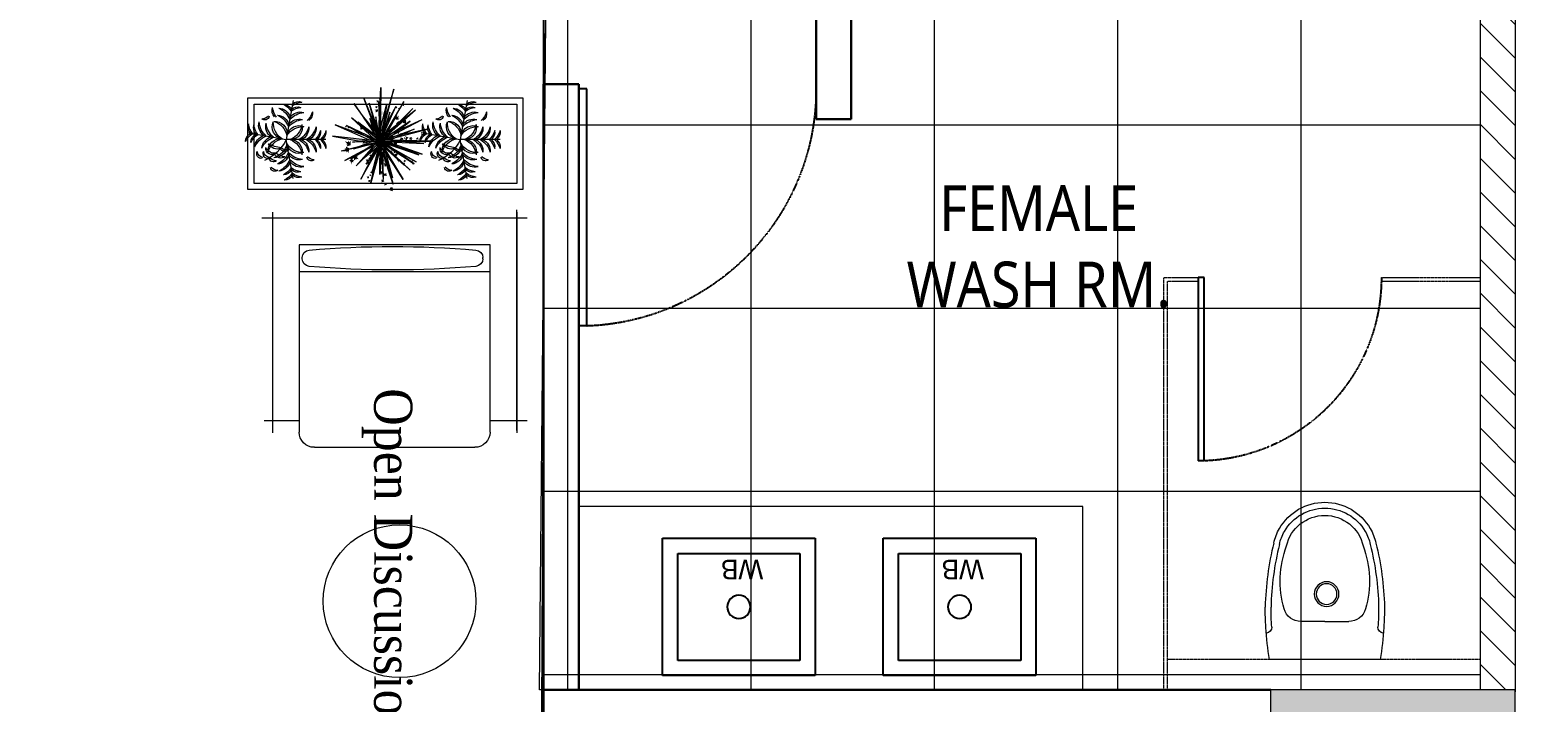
# Model space of a CAD drawing. Header units: millimetres. Extents: x 14520794 to 14796193, y 1415067 to 1454683.
# Drawn here: x 14573502 to 14578365, y 1447552 to 1449754 of the extents above; entities that cross this region are included whole.
import ezdxf

# ---------------------------------------------------------------- set-up
doc = ezdxf.new("R2010")
doc.units = ezdxf.units.MM
doc.header["$LTSCALE"] = 0.01
doc.header["$MEASUREMENT"] = 0
doc.linetypes.add('2012-04-27_JAYPEE BCH_WD_First Floor_Plan$0$DASHED2', pattern=[0.375, 0.25, -0.125])
doc.linetypes.add('HIDDEN', pattern=[0.375, 0.25, -0.125])
doc.layers.get('0').update_dxf_attribs({"color": 6, "lineweight": 0})
for name, color, linetype, lineweight in [('7', 7, 'Continuous', 9), ('DIM', 6, 'Continuous', 13), ('ELE-1', 7, 'Continuous', 20), ('FIXTURE', 140, 'Continuous', 9), ('fur', 32, 'Continuous', 9), ('fur_h', 32, 'Continuous', 13), ('H', 8, 'Continuous', 5), ('HATCH', 8, 'Continuous', 15), ('partition', 34, 'Continuous', 30), ('text', 7, 'Continuous', 13), ('TREE', 3, 'Continuous', 15), ('TREE-IMAGE', 3, 'Continuous', 0), ('TXT2', 7, 'Continuous', 15), ('WALL', 7, 'Continuous', 30)]:
    doc.layers.add(name, color=color, linetype=linetype, lineweight=lineweight)
for name, color, linetype in [('DOORS', 143, 'Continuous'), ('Sanetry', 151, 'Continuous'), ('sanetrywashroom', 151, 'Continuous'), ('text main', 7, 'Continuous')]:
    doc.layers.add(name, color=color, linetype=linetype)
doc.styles.add('ARIEL', font='arial.ttf', dxfattribs={"height": 150})
doc.styles.add('TIMES', font='times.ttf', dxfattribs={"width": 0.9, "height": 250})

# ---------------------------------------------------------------- blocks, each defined once
blk = doc.blocks.new('sd')
at = {"layer": 'DOORS'}
for p, q in [((1926961.8, 1625945.2), (1926961.8, 1626845.2)), ((1926991.9, 1626845.2), (1926961.8, 1626845.2)), ((1926991.9, 1626845.2), (1926991.9, 1625945.2)), ((1926991.9, 1625945.2), (1926961.8, 1625945.2))]:
    blk.add_line(p, q, dxfattribs=at)
at = {"layer": 'DOORS', "linetype": '2012-04-27_JAYPEE BCH_WD_First Floor_Plan$0$DASHED2', "ltscale": 20}
blk.add_arc((1926960.9, 1625944.8), 901, 0.0238, 88.034, dxfattribs=at)
blk = doc.blocks.new('e23')
h = blk.add_hatch(color=8)
h.dxf.hatch_style = 1
h.paths.add_polyline_path([(14607114.3, 1454452.6), (14607114.3, 1454682.6), (14606514.3, 1454682.6), (14606514.3, 1453882.6), (14607114.3, 1453882.6)])
h.paths.add_polyline_path([(14612941.3, 1454452.6), (14612941.3, 1454682.6), (14612141.3, 1454682.6), (14612141.3, 1453982.6), (14612141.3, 1453882.6), (14612341.3, 1453882.6), (14612941.3, 1453882.6)])
h.paths.add_polyline_path([(14618668.3, 1454451.4), (14618668.3, 1454682.6), (14617868.3, 1454682.6), (14617868.3, 1453882.6), (14618668.3, 1453882.6)])
h.paths.add_polyline_path([(14624396.3, 1454452.6), (14624396.3, 1454682.6), (14623596.3, 1454682.5), (14623596.3, 1453882.6), (14624396.3, 1453882.6)])
h.paths.add_polyline_path([(14629923.3, 1454682.6), (14629323.3, 1454682.6), (14629323.3, 1453882.6), (14629666.9, 1453882.6), (14629923.3, 1453882.6)])
h.paths.add_polyline_path([(14635750.3, 1454682.6), (14635150.3, 1454682.6), (14635150.3, 1453882.6), (14635394.3, 1453882.6), (14635750.3, 1453882.6)])
h.paths.add_polyline_path([(14641477.3, 1454682.6), (14640877.3, 1454682.6), (14640877.3, 1453882.6), (14641477.3, 1453882.6)])
h.paths.add_polyline_path([(14646961.9, 1454682.6), (14646419.3, 1454682.6), (14646419.3, 1453882.6), (14646961.9, 1453882.6)])
h.paths.add_polyline_path([(14646962.3, 1447592.6), (14646162.3, 1447592.6), (14646162.3, 1446792.6), (14646962.3, 1446792.6)])
h.paths.add_polyline_path([(14646962.3, 1443287.6), (14646362.3, 1443287.6), (14646362.3, 1442687.6), (14646962.3, 1442687.6)])
h.paths.add_polyline_path([(14635850.3, 1447592.6), (14635050.3, 1447592.6), (14635050.3, 1446792.6), (14635850.3, 1446792.6)])
h.paths.add_polyline_path([(14635750.3, 1440732.6), (14635150.3, 1440732.6), (14635150.3, 1440047.6), (14635150.3, 1439932.6), (14635750.3, 1439932.6)])
h.paths.add_polyline_path([(14641477.3, 1440732.6), (14640877.3, 1440732.6), (14640878, 1440047.6), (14640877.3, 1439932.6), (14640877.3, 1439932.6), (14641477.3, 1439932.6)])
h.paths.add_polyline_path([(14624396.3, 1447592.6), (14623596.3, 1447592.6), (14623596.3, 1446792.6), (14624396.3, 1446792.6)])
h.paths.add_polyline_path([(14618668.3, 1447592.6), (14617868.3, 1447592.6), (14617868.3, 1446792.6), (14618668.3, 1446792.6)])
h.paths.add_polyline_path([(14607214.3, 1447592.6), (14606414.3, 1447592.6), (14606414.3, 1446792.6), (14607214.3, 1446792.6)])
h.paths.add_polyline_path([(14607114.3, 1440732.6), (14606514.3, 1440732.6), (14606514.3, 1440047.6), (14606514.3, 1439932.6), (14607114.3, 1439932.6)])
h.paths.add_polyline_path([(14612942.3, 1440732.6), (14612342.3, 1440732.6), (14612342.3, 1440047.6), (14612342.3, 1439932.6), (14612942.3, 1439932.6)])
h.paths.add_polyline_path([(14618568.3, 1440732.6), (14617968.3, 1440732.6), (14617968.3, 1440047.6), (14617968.3, 1439932.6), (14618069.6, 1439932.6), (14618568.3, 1439932.6)])
h.paths.add_polyline_path([(14624296.3, 1440732.6), (14623696.3, 1440732.6), (14623696.3, 1440047.6), (14623696.3, 1439932.6), (14624296.3, 1439932.6)])
h.paths.add_polyline_path([(14629924.3, 1440732.6), (14629324.3, 1440732.6), (14629324.3, 1440047.6), (14629324.3, 1439932.6), (14629924.3, 1439932.6)])
h.paths.add_polyline_path([(14601387.3, 1440732.6), (14600787.3, 1440732.6), (14600787.3, 1440047.6), (14600787.3, 1439932.6), (14601387.3, 1439932.6)])
h.paths.add_polyline_path([(14595902.3, 1443287.6), (14595532.3, 1443287.6), (14595302.3, 1443287.6), (14595302.3, 1442687.6), (14595902.3, 1442687.6)])
h.paths.add_polyline_path([(14596102, 1447762.6), (14595302.6, 1447762.6), (14595302.6, 1446962.6), (14596102, 1446962.6)])
h.paths.add_polyline_path([(14595902.3, 1454682.6), (14595302.6, 1454682.6), (14595302.6, 1454452.6), (14595302.3, 1453882.6), (14595902.3, 1453882.6)])
at = {"layer": '7', "lineweight": 0}
h = blk.add_hatch(dxfattribs=at)
h.set_pattern_fill('ANSI31', color=8, scale=625, angle=-90, style=0)
h.set_pattern_definition([(315, (8833005.4, 736593.985), (55.2427173, 55.2427173), [])])
h.paths.add_polyline_path([(14646847.4, 1447592.6), (14646962.3, 1447592.6), (14646962.6, 1453882.6), (14646847.7, 1453882.6)])
at = {"layer": 'WALL', "lineweight": 0}
for p, q in [((14646847.7, 1453882.6), (14646847.4, 1447592.6)), ((14646962.6, 1453882.6), (14646962.3, 1447586.6)), ((14646162.3, 1446792.6), (14646162.3, 1447592.6)), ((14646962.3, 1447592.6), (14646162.3, 1447592.6)), ((14646162.3, 1446792.6), (14646162.3, 1447592.6)), ((14646962.3, 1447592.6), (14646162.3, 1447592.6)), ((14646162.3, 1446792.6), (14646162.3, 1447592.6)), ((14646962.3, 1447592.6), (14646162.3, 1447592.6)), ((14646962.3, 1446792.6), (14646962.3, 1447592.6)), ((14646962.3, 1446792.6), (14646962.3, 1447592.6)), ((14646962.3, 1446792.6), (14646962.3, 1447592.6))]:
    blk.add_line(p, q, dxfattribs=at)
blk = doc.blocks.new('34432')
at = {"layer": 'fur_h'}
for p, q in [((14568553.6, 1441583.1, 0), (14569078.6, 1441583.1, 0)), ((14568416.1, 1440813.6, 0), (14568416.1, 1441535.8, 0)), ((14568503.6, 1440920.6, 0), (14568503.6, 1441533.1, 0)), ((14569128.6, 1441533.1, 0), (14569128.6, 1440920.6, 0)), ((14569216.1, 1440813.6, 0), (14569216.1, 1441535.8, 0)), ((14569216.1, 1441528.2, 0), (14569216.1, 1440806, 0)), ((14568389, 1441495.6, 0), (14568503.6, 1441495.6, 0)), ((14569128.6, 1441495.6, 0), (14569250.5, 1441495.6, 0)), ((14569128.6, 1441008.1, 0), (14568503.6, 1441008.1, 0)), ((14569128.6, 1440920.6, 0), (14568503.6, 1440920.6, 0)), ((14569250.5, 1440833.1, 0), (14568381.5, 1440833.1, 0))]:
    blk.add_line(p, q, dxfattribs=at)
at = {"layer": 'fur_h', "ltscale": 20000}
for p, q in [((14568513.7, 1440965.9, 0), (14568513.7, 1440962.1, 0)), ((14569105, 1440965.9, 0), (14569105, 1440962.1, 0)), ((14569105.2, 1440965.9, 0), (14569105.2, 1440962.1, 0))]:
    blk.add_line(p, q, dxfattribs=at)
at = {"layer": 'fur_h'}
for centre, start, end in [((14568553.6, 1441533.1, 0), 90, 180), ((14569078.6, 1441533.1, 0), 0, 90)]:
    blk.add_arc(centre, 50, start, end, dxfattribs=at)
at = {"layer": 'fur_h', "ltscale": 20000}
for centre, radius, start, end in [((14568538.7, 1440965.9, 0), 25, 94.3594, 180), ((14568809.4, 1437788.1, 0), 3214.3, 85.1344, 94.8656), ((14569080.2, 1440965.9, 0), 25, 0, 85.6406), ((14568538.7, 1440962.1, 0), 25, 180, 265.6406), ((14568809.4, 1444139.9, 0), 3214.3, 265.1344, 274.8656), ((14569080.2, 1440962.1, 0), 25, 274.3594, 0)]:
    blk.add_arc(centre, radius, start, end, dxfattribs=at)
blk = doc.blocks.new('HJBUB')
at = {"color": 104}
for p in [(-177793.171, 10204.75), (-177793.663, 10204.337), (-177792.679, 10204.337), (-177793.084, 10203.758)]:
    blk.add_line(p, (-177793.171, 10204.25), dxfattribs=at)
at = {"color": 72}
for centre, radius, start, end in [((-177793.264, 10204.636), 0.115, 36.29, 99.6243), ((-177793.358, 10204.501), 0.26, 44.0763, 73.3794), ((-177793.381, 10204.566), 0.0575, 139.742, 258.7475), ((-177793.303, 10204.612), 0.125, 184.618, 228.2106), ((-177793.026, 10204.466), 0.16, 84.6063, 154.7511), ((-177792.942, 10204.366), 0.268, 104.9634, 148.6288), ((-177792.84, 10204.467), 0.115, 80.3757, 143.71), ((-177792.746, 10204.332), 0.26, 106.6206, 135.9237), ((-177793.468, 10204.397), 0.115, 160.3757, 223.71), ((-177793.318, 10204.466), 0.26, 186.6206, 215.9237), ((-177793.19, 10204.41), 0.156, 156.3654, 256.5741), ((-177793.098, 10204.46), 0.236, 176.8122, 238.3335), ((-177793.317, 10204.184), 0.0869, 144.9865, 244.4034), ((-177793.141, 10204.267), 0.25, 187.5759, 215.8942), ((-177792.962, 10204.324), 0.236, 211.6665, 273.1878), ((-177793.011, 10204.231), 0.156, 193.4259, 293.6346), ((-177793.107, 10204.029), 0.268, 24.9634, 68.6288), ((-177793.024, 10204.129), 0.16, 4.6063, 74.7511), ((-177793.394, 10204.09), 0.0575, 139.742, 258.7475), ((-177793.316, 10204.135), 0.125, 184.618, 228.2106), ((-177793.376, 10204.097), 0.268, 294.9634, 338.6288), ((-177793.276, 10204.013), 0.16, 274.6063, 344.7511), ((-177792.737, 10204.337), 0.26, 234.0763, 263.3794), ((-177792.806, 10204.187), 0.115, 226.29, 289.6243), ((-177792.944, 10204.036), 0.26, 234.0763, 263.3794), ((-177793.012, 10203.887), 0.115, 226.29, 289.6243)]:
    blk.add_arc(centre, radius, start, end, dxfattribs=at)
at = {"color": 104}
for centre, radius, start, end in [((-177793.078, 10204.636), 0.115, 80.3757, 143.71), ((-177792.984, 10204.501), 0.26, 106.6206, 135.9237), ((-177793.4, 10204.366), 0.268, 31.3712, 75.0366), ((-177793.316, 10204.466), 0.16, 25.2489, 95.3937), ((-177793.316, 10204.375), 0.16, 25.2489, 95.3937), ((-177793.4, 10204.275), 0.268, 31.3712, 75.0366), ((-177793.264, 10204.568), 0.115, 36.29, 99.6243), ((-177793.358, 10204.433), 0.26, 44.0763, 73.3794), ((-177793.078, 10204.568), 0.115, 80.3757, 143.71), ((-177792.984, 10204.433), 0.26, 106.6206, 135.9237), ((-177792.942, 10204.275), 0.268, 104.9634, 148.6288), ((-177793.026, 10204.375), 0.16, 84.6063, 154.7511), ((-177793.567, 10204.226), 0.115, 116.29, 179.6243), ((-177793.45, 10204.11), 0.26, 124.0763, 153.3794), ((-177793.535, 10204.409), 0.115, 160.3757, 223.71), ((-177793.385, 10204.478), 0.26, 186.6206, 215.9237), ((-177793.5, 10204.214), 0.115, 116.29, 179.6243), ((-177793.358, 10204.43), 0.16, 164.6063, 234.7511), ((-177793.245, 10204.496), 0.268, 184.9634, 228.6288), ((-177793.268, 10204.414), 0.16, 164.6063, 234.7511), ((-177793.156, 10204.48), 0.268, 184.9634, 228.6288), ((-177793.325, 10204.297), 0.156, 3.4259, 103.6346), ((-177793.39, 10204.214), 0.236, 21.6665, 83.1878), ((-177793.017, 10204.297), 0.156, 76.3654, 176.5741), ((-177792.952, 10204.214), 0.236, 96.8122, 158.3335), ((-177793.244, 10204.46), 0.236, 301.6665, 3.1878), ((-177793.152, 10204.41), 0.156, 283.4259, 23.6346), ((-177793.187, 10204.48), 0.268, 311.3712, 355.0366), ((-177793.074, 10204.414), 0.16, 305.2489, 15.3937), ((-177793.097, 10204.496), 0.268, 311.3712, 355.0366), ((-177792.984, 10204.43), 0.16, 305.2489, 15.3937), ((-177793.024, 10204.466), 0.26, 324.0763, 353.3794), ((-177792.875, 10204.397), 0.115, 316.29, 19.6243), ((-177792.842, 10204.214), 0.115, 0.3757, 63.71), ((-177792.957, 10204.478), 0.26, 324.0763, 353.3794), ((-177792.807, 10204.409), 0.115, 316.29, 19.6243), ((-177793.383, 10204.098), 0.26, 124.0763, 153.3794), ((-177793.513, 10204.108), 0.0575, 139.742, 258.7475), ((-177793.408, 10204.145), 0.16, 105.2489, 175.3937), ((-177793.325, 10204.045), 0.268, 111.3712, 155.0366), ((-177793.435, 10204.154), 0.125, 184.618, 228.2106), ((-177793.319, 10204.129), 0.16, 105.2489, 175.3937), ((-177793.235, 10204.029), 0.268, 111.3712, 155.0366), ((-177792.939, 10203.763), 0.54, 115.4772, 156.6585), ((-177793.244, 10204.106), 0.156, 83.4259, 183.6346), ((-177793.174, 10204.028), 0.236, 101.6665, 163.1878), ((-177793.393, 10204.248), 0.236, 286.8122, 348.3335), ((-177793.315, 10204.177), 0.156, 266.3654, 6.5741), ((-177793.267, 10204.232), 0.0563, 114.2257, 255.1279), ((-177793.223, 10204.244), 0.078, 150.4398, 228.6694), ((-177793.16, 10204.138), 0.13, 161.4477, 239.3672), ((-177792.854, 10204.226), 0.422, 185.4007, 208.139), ((-177793.168, 10204.028), 0.236, 16.8122, 78.3335), ((-177793.098, 10204.106), 0.156, 356.3654, 96.5741), ((-177793.018, 10204.045), 0.268, 24.9634, 68.6288), ((-177792.934, 10204.145), 0.16, 4.6063, 74.7511), ((-177792.959, 10204.098), 0.26, 26.6206, 55.9237), ((-177793.351, 10204.017), 0.057, 167.0577, 302.8533), ((-177793.351, 10203.936), 0.057, 167.0577, 302.8533), ((-177793.318, 10204.049), 0.08, 185.1845, 268.654), ((-177793.318, 10203.968), 0.08, 185.1845, 268.654), ((-177793.285, 10204.071), 0.0766, 138.8744, 278.9763), ((-177793.219, 10204.108), 0.125, 173.7536, 244.097), ((-177793.392, 10204.186), 0.268, 294.9634, 338.6288), ((-177793.292, 10204.103), 0.16, 274.6063, 344.7511), ((-177792.941, 10204.266), 0.268, 221.3712, 265.0366), ((-177793.007, 10204.153), 0.16, 215.2489, 285.3937), ((-177792.926, 10204.176), 0.268, 221.3712, 265.0366), ((-177792.991, 10204.063), 0.16, 215.2489, 285.3937), ((-177792.867, 10203.979), 0.0575, 101.2525, 220.258), ((-177792.789, 10203.933), 0.125, 131.7894, 175.382), ((-177793.323, 10204.038), 0.26, 296.6206, 325.9237), ((-177793.208, 10203.921), 0.115, 270.3757, 333.71), ((-177793.311, 10203.971), 0.26, 296.6206, 325.9237), ((-177793.196, 10203.854), 0.115, 270.3757, 333.71), ((-177792.956, 10204.103), 0.26, 234.0763, 263.3794), ((-177793.024, 10203.954), 0.115, 226.29, 289.6243)]:
    blk.add_arc(centre, radius, start, end, dxfattribs=at)
blk = doc.blocks.new('P29')
at = {"layer": 'TREE-IMAGE'}
h = blk.add_hatch(color=85, dxfattribs=at)
h.set_gradient(color1=(88, 186, 72), color2=(128, 128, 128), tint=1)
h.paths.add_polyline_path([(-0.0049, -0.034), (-0.0523, -0.1579), (0, 0), (-0.1253, 0.0743), (-0.0235, 0.0048), (-0.1069, -0.0191), (0, 0), (-0.1451, -0.0616), (-0.0262, -0.0149), (-0.1033, -0.0864), (0, 0), (-0.063, -0.0843), (-0.012, -0.0276)])
h.paths.add_polyline_path([(0.0014, -0.0269), (-0.0134, -0.1289), (0, 0), (0.0758, -0.1579), (0.0156, -0.0396), (0.0347, -0.1465), (0, 0), (0.194, 0.0305), (0.0382, 0.011), (0.1246, 0.0673), (0, 0), (0.1452, -0.0665), (0.0205, -0.0057)])
h.paths.add_polyline_path([(0.0142, -0.0127), (0.1331, -0.0941), (0, 0), (0.1699, -0.0247), (0.0269, 0.0014)], flags=17)
h.paths.add_polyline_path([(-0.0021, 0.0404), (0.0226, 0.2103), (0, 0), (0.1494, 0.1091), (0.0255, 0.0283), (0.1069, 0.1473), (0, 0), (0.0864, -0.1033), (0.0149, -0.0262)])
h.paths.add_polyline_path([(0.0153, 0.021), (0.0481, 0.1105), (0, 0), (-0.0319, 0.0927), (-0.0227, 0.046), (-0.0893, 0.1571), (0, 0), (-0.0786, 0.0835), (-0.0149, 0.0262)])
h.paths.add_polyline_path([(0.0055, 0.0508), (0.0396, 0.1437), (0, 0), (-0.0284, 0.1536), (-0.0007, 0.0135)], flags=17)
h.paths.add_polyline_path([(0, 0), (-0.1841, 0.0375), (-0.0441, -0.0011)])
for points in [[(-0.0021, 0.0404), (0.0226, 0.2103), (0, 0), (0.1494, 0.1091), (0.0255, 0.0283), (0.1069, 0.1473), (0, 0), (0.0864, -0.1033), (0.0149, -0.0262)], [(0.0153, 0.021), (0.0481, 0.1105), (0, 0), (-0.0319, 0.0927), (-0.0227, 0.046), (-0.0893, 0.1571), (0, 0), (-0.0786, 0.0835), (-0.0149, 0.0262)], [(0.0055, 0.0508), (0.0396, 0.1437), (0, 0), (-0.0284, 0.1536), (-0.0007, 0.0135)], [(-0.0049, -0.034), (-0.0523, -0.1579), (0, 0), (-0.1253, 0.0743), (-0.0235, 0.0048), (-0.1069, -0.0191), (0, 0), (-0.1451, -0.0616), (-0.1451, -0.0616), (-0.0262, -0.0149), (-0.1033, -0.0864), (0, 0), (-0.063, -0.0843), (-0.012, -0.0276)], [(0.0014, -0.0269), (-0.0134, -0.1289), (0, 0), (0.0758, -0.1579), (0.0156, -0.0396), (0.0347, -0.1465), (0, 0), (0.194, 0.0305), (0.0382, 0.011), (0.1246, 0.0673), (0, 0), (0.1452, -0.0665), (0.0205, -0.0057)], [(0, 0), (-0.1841, 0.0375), (-0.0441, -0.0011)], [(0.0142, -0.0127), (0.1331, -0.0941), (0, 0), (0.1699, -0.0247), (0.0269, 0.0014)]]:
    blk.add_lwpolyline(points, dxfattribs=at)
blk = doc.blocks.new('k69')
at = {"layer": 'TREE-IMAGE'}
h = blk.add_hatch(color=114, dxfattribs=at)
h.set_gradient(color1=(19, 155, 72), color2=(128, 128, 128), tint=1)
h.paths.add_polyline_path([(-292, 491), (-290, 462), (-261, 478), (-268, 417), (-341, 406), (-322, 434), (-346, 438), (-325, 450), (-350, 490), (-306, 467)])
edge = h.paths.add_edge_path(flags=16)
edge.add_line((-313, 432), (-294, 460))
h = blk.add_hatch(color=114, dxfattribs=at)
h.set_gradient(color1=(19, 155, 72), color2=(128, 128, 128), tint=1)
h.paths.add_polyline_path([(-151, 437), (-215, 415), (-254, 467), (-221, 466), (-229, 488), (-208, 477), (-188, 519), (-184, 470), (-156, 471), (-180, 454)])
h = blk.add_hatch(color=114, dxfattribs=at)
h.set_gradient(color1=(19, 155, 72), color2=(128, 128, 128), tint=1)
h.paths.add_polyline_path([(32, 523), (15, 539), (27, 541), (22, 548), (30, 545), (35, 561), (39, 544), (49, 546), (42, 539), (53, 535)])
h = blk.add_hatch(color=114, dxfattribs=at)
h.set_gradient(color1=(19, 155, 72), color2=(128, 128, 128), tint=1)
h.paths.add_polyline_path([(34, 570), (17, 586), (29, 588), (24, 595), (32, 592), (37, 608), (41, 591), (51, 593), (44, 586), (55, 582)])
h = blk.add_hatch(color=114, dxfattribs=at)
h.set_gradient(color1=(19, 155, 72), color2=(128, 128, 128), tint=1)
h.paths.add_polyline_path([(-412, 327), (-454, 355), (-452, 329), (-470, 334), (-460, 319), (-491, 301), (-453, 301), (-452, 279), (-441, 298), (-426, 277)])
h = blk.add_hatch(color=114, dxfattribs=at)
h.set_gradient(color1=(19, 155, 72), color2=(128, 128, 128), tint=1)
h.paths.add_polyline_path([(-359, 302), (-411, 278), (-387, 268), (-400, 255), (-382, 256), (-380, 220), (-362, 254), (-343, 244), (-354, 263), (-329, 266)])
h = blk.add_hatch(color=114, dxfattribs=at)
h.set_gradient(color1=(19, 155, 72), color2=(128, 128, 128), tint=1)
h.paths.add_polyline_path([(-96, 248), (-127, 246), (-116, 235), (-127, 231), (-116, 227), (-125, 207), (-106, 221), (-98, 211), (-99, 224), (-85, 219)])
h = blk.add_hatch(color=114, dxfattribs=at)
h.set_gradient(color1=(19, 155, 72), color2=(128, 128, 128), tint=1)
h.paths.add_polyline_path([(436, 157), (381, 141), (404, 128), (389, 117), (407, 115), (402, 79), (425, 110), (443, 98), (435, 118), (460, 117)])
h.paths.add_polyline_path([(77, 258), (119, 271), (101, 281), (112, 290), (98, 290), (101, 318), (84, 294), (70, 303), (77, 287), (57, 288)])
h.paths.add_polyline_path([(14, 437), (12, 466), (1, 455), (-3, 465), (-6, 455), (-26, 463), (-12, 446), (-21, 437), (-9, 439), (-13, 425)])
h = blk.add_hatch(color=114, dxfattribs=at)
h.set_gradient(color1=(19, 155, 72), color2=(128, 128, 128), tint=1)
h.paths.add_polyline_path([(28, 425), (35, 399), (6, 382), (10, 397), (-1, 395), (6, 403), (-11, 415), (11, 413), (13, 425), (18, 414)])
h = blk.add_hatch(color=114, dxfattribs=at)
h.set_gradient(color1=(19, 155, 72), color2=(128, 128, 128), tint=1)
h.paths.add_polyline_path([(86, 324), (128, 338), (110, 347), (121, 356), (107, 357), (110, 384), (93, 360), (79, 369), (86, 354), (66, 354)])
h = blk.add_hatch(color=114, dxfattribs=at)
h.set_gradient(color1=(19, 155, 72), color2=(128, 128, 128), tint=1)
h.paths.add_polyline_path([(432, 190), (402, 222), (422, 222), (417, 235), (429, 229), (441, 254), (444, 225), (460, 226), (447, 216), (464, 206)])
h = blk.add_hatch(color=114, dxfattribs=at)
h.set_gradient(color1=(19, 155, 72), color2=(128, 128, 128), tint=1)
h.paths.add_polyline_path([(480, 222), (465, 247), (480, 244), (477, 255), (486, 249), (497, 266), (496, 244), (508, 243), (497, 237), (509, 228)])
edge = h.paths.add_edge_path(flags=16)
edge.add_line((475, 242), (492, 233))
h = blk.add_hatch(color=114, dxfattribs=at)
h.set_gradient(color1=(19, 155, 72), color2=(128, 128, 128), tint=1)
h.paths.add_polyline_path([(586, 259), (598, 258), (587, 251), (599, 243), (570, 236), (555, 261), (570, 259), (567, 269), (576, 263), (587, 281)])
h = blk.add_hatch(color=114, dxfattribs=at)
h.set_gradient(color1=(19, 155, 72), color2=(128, 128, 128), tint=1)
h.paths.add_polyline_path([(608, 231), (622, 249), (625, 237), (632, 242), (630, 234), (646, 230), (629, 225), (632, 216), (624, 222), (621, 211)])
h = blk.add_hatch(color=114, dxfattribs=at)
h.set_gradient(color1=(19, 155, 72), color2=(128, 128, 128), tint=1)
h.paths.add_polyline_path([(655, 232), (669, 250), (672, 239), (679, 244), (677, 235), (693, 232), (676, 226), (679, 217), (671, 223), (668, 212)])
h = blk.add_hatch(color=114, dxfattribs=at)
h.set_gradient(color1=(19, 155, 72), color2=(128, 128, 128), tint=1)
h.paths.add_polyline_path([(-588, -6), (-575, -7), (-587, -13), (-575, -22), (-604, -29), (-619, -4), (-604, -6), (-607, 4), (-598, -2), (-587, 16)])
h = blk.add_hatch(color=114, dxfattribs=at)
h.set_gradient(color1=(19, 155, 72), color2=(128, 128, 128), tint=1)
h.paths.add_polyline_path([(-374, 77), (-404, 75), (-393, 64), (-404, 60), (-394, 56), (-402, 36), (-384, 50), (-376, 40), (-377, 53), (-362, 48)])
h = blk.add_hatch(color=114, dxfattribs=at)
h.set_gradient(color1=(19, 155, 72), color2=(128, 128, 128), tint=1)
h.paths.add_polyline_path([(-343, 98), (-331, 97), (-342, 90), (-330, 82), (-359, 75), (-374, 100), (-359, 98), (-362, 108), (-353, 102), (-342, 120)])
h = blk.add_hatch(color=114, dxfattribs=at)
h.set_gradient(color1=(19, 155, 72), color2=(128, 128, 128), tint=1)
h.paths.add_polyline_path([(-321, 70), (-307, 88), (-304, 76), (-297, 81), (-299, 73), (-283, 69), (-300, 64), (-297, 55), (-305, 61), (-308, 50)])
h = blk.add_hatch(color=114, dxfattribs=at)
h.set_gradient(color1=(19, 155, 72), color2=(128, 128, 128), tint=1)
h.paths.add_polyline_path([(-274, 71), (-260, 89), (-257, 78), (-250, 83), (-252, 74), (-236, 71), (-253, 65), (-250, 56), (-258, 62), (-261, 51)])
h = blk.add_hatch(color=114, dxfattribs=at)
h.set_gradient(color1=(19, 155, 72), color2=(128, 128, 128), tint=1)
h.paths.add_polyline_path([(468, 195), (481, 164), (487, 178), (494, 170), (494, 180), (515, 180), (496, 191), (502, 202), (491, 196), (490, 211)])
h = blk.add_hatch(color=114, dxfattribs=at)
h.set_gradient(color1=(19, 155, 72), color2=(128, 128, 128), tint=1)
h.paths.add_polyline_path([(-633, -36), (-663, -38), (-652, -49), (-663, -53), (-652, -57), (-661, -77), (-642, -63), (-634, -73), (-635, -60), (-621, -65)])
h = blk.add_hatch(color=114, dxfattribs=at)
h.set_gradient(color1=(19, 155, 72), color2=(128, 128, 128), tint=1)
h.paths.add_polyline_path([(-546, -246), (-574, -278), (-576, -259), (-588, -266), (-583, -253), (-609, -245), (-581, -239), (-584, -223), (-572, -234), (-566, -217)])
edge = h.paths.add_edge_path(flags=16)
edge.add_line((-564, -248), (-573, -265))
h = blk.add_hatch(color=114, dxfattribs=at)
h.set_gradient(color1=(19, 155, 72), color2=(128, 128, 128), tint=1)
h.paths.add_polyline_path([(-566, -34), (-551, -16), (-549, -28), (-542, -23), (-544, -31), (-528, -34), (-544, -40), (-542, -49), (-549, -43), (-553, -54)])
h = blk.add_hatch(color=114, dxfattribs=at)
h.set_gradient(color1=(19, 155, 72), color2=(128, 128, 128), tint=1)
h.paths.add_polyline_path([(-519, -33), (-504, -14), (-502, -26), (-495, -21), (-497, -29), (-481, -33), (-497, -38), (-495, -48), (-502, -41), (-506, -53)])
h = blk.add_hatch(color=114, dxfattribs=at)
h.set_gradient(color1=(19, 155, 72), color2=(128, 128, 128), tint=1)
h.paths.add_polyline_path([(-425, -196), (-438, -140), (-452, -162), (-463, -146), (-465, -164), (-501, -157), (-472, -182), (-485, -199), (-464, -192), (-467, -218)])
edge = h.paths.add_edge_path(flags=16)
edge.add_line((-443, -156), (-457, -172))
edge.add_line((-457, -172), (-436, -166))
edge.add_line((-436, -166), (-439, -191))
h = blk.add_hatch(color=114, dxfattribs=at)
h.set_gradient(color1=(19, 155, 72), color2=(128, 128, 128), tint=1)
h.paths.add_polyline_path([(-458, -231), (-434, -267), (-453, -264), (-450, -277), (-461, -269), (-476, -292), (-474, -263), (-490, -262), (-476, -254), (-491, -242)])
h = blk.add_hatch(color=114, dxfattribs=at)
h.set_gradient(color1=(19, 155, 72), color2=(128, 128, 128), tint=1)
h.paths.add_polyline_path([(-307, -171), (-248, -216), (-281, -222), (-268, -242), (-291, -235), (-303, -281), (-316, -233), (-343, -239), (-324, -218), (-355, -208)])
edge = h.paths.add_edge_path(flags=16)
edge.add_line((-288, -206), (-315, -213))
edge.add_line((-315, -213), (-296, -192))
edge.add_line((-296, -192), (-327, -181))
h = blk.add_hatch(color=114, dxfattribs=at)
h.set_gradient(color1=(19, 155, 72), color2=(128, 128, 128), tint=1)
h.paths.add_polyline_path([(-268, -194), (-285, -178), (-273, -177), (-278, -169), (-270, -172), (-265, -156), (-261, -173), (-251, -171), (-258, -178), (-247, -182)])
h = blk.add_hatch(color=114, dxfattribs=at)
h.set_gradient(color1=(19, 155, 72), color2=(128, 128, 128), tint=1)
h.paths.add_polyline_path([(-266, -147), (-283, -131), (-271, -130), (-276, -122), (-268, -125), (-263, -109), (-259, -126), (-249, -124), (-256, -131), (-245, -135)])
h = blk.add_hatch(color=114, dxfattribs=at)
h.set_gradient(color1=(19, 155, 72), color2=(128, 128, 128), tint=1)
h.paths.add_polyline_path([(-85, -235), (-102, -219), (-90, -218), (-95, -210), (-87, -213), (-82, -197), (-78, -214), (-68, -212), (-75, -219), (-64, -223)])
h = blk.add_hatch(color=114, dxfattribs=at)
h.set_gradient(color1=(19, 155, 72), color2=(128, 128, 128), tint=1)
h.paths.add_polyline_path([(62, -219), (32, -221), (43, -233), (32, -237), (42, -240), (34, -260), (52, -246), (61, -256), (59, -243), (74, -248)])
h = blk.add_hatch(color=114, dxfattribs=at)
h.set_gradient(color1=(19, 155, 72), color2=(128, 128, 128), tint=1)
h.paths.add_polyline_path([(221, -239), (204, -223), (216, -221), (212, -214), (220, -217), (224, -201), (228, -218), (238, -216), (231, -223), (242, -227)])
h = blk.add_hatch(color=114, dxfattribs=at)
h.set_gradient(color1=(19, 155, 72), color2=(128, 128, 128), tint=1)
h.paths.add_polyline_path([(349, -137), (401, -161), (377, -170), (390, -184), (372, -183), (371, -219), (353, -185), (334, -195), (345, -175), (319, -173)])
h = blk.add_hatch(color=114, dxfattribs=at)
h.set_gradient(color1=(19, 155, 72), color2=(128, 128, 128), tint=1)
h.paths.add_polyline_path([(403, -112), (445, -84), (442, -110), (460, -104), (451, -120), (482, -138), (444, -138), (443, -159), (431, -141), (417, -162)])
h = blk.add_hatch(color=114, dxfattribs=at)
h.set_gradient(color1=(19, 155, 72), color2=(128, 128, 128), tint=1)
h.paths.add_polyline_path([(583, -119), (566, -103), (578, -102), (574, -94), (581, -97), (586, -81), (590, -98), (600, -96), (593, -103), (604, -107)])
h = blk.add_hatch(color=114, dxfattribs=at)
h.set_gradient(color1=(19, 155, 72), color2=(128, 128, 128), tint=1)
h.paths.add_polyline_path([(585, -72), (568, -56), (580, -55), (575, -47), (583, -50), (588, -34), (592, -51), (602, -49), (595, -56), (606, -60)])
h = blk.add_hatch(color=114, dxfattribs=at)
h.set_gradient(color1=(19, 155, 72), color2=(128, 128, 128), tint=1)
h.paths.add_polyline_path([(670, -129), (640, -132), (650, -143), (640, -147), (650, -151), (642, -171), (660, -157), (668, -167), (667, -154), (681, -158)])
h = blk.add_hatch(color=114, dxfattribs=at)
h.set_gradient(color1=(19, 155, 72), color2=(128, 128, 128), tint=1)
h.paths.add_polyline_path([(-636, -402), (-666, -405), (-655, -416), (-666, -420), (-656, -424), (-664, -444), (-646, -430), (-637, -440), (-639, -427), (-624, -431)])
h = blk.add_hatch(color=114, dxfattribs=at)
h.set_gradient(color1=(19, 155, 72), color2=(128, 128, 128), tint=1)
h.paths.add_polyline_path([(-577, -315), (-592, -274), (-601, -292), (-610, -281), (-610, -295), (-637, -294), (-613, -309), (-621, -323), (-606, -316), (-606, -335)])
h = blk.add_hatch(color=114, dxfattribs=at)
h.set_gradient(color1=(19, 155, 72), color2=(128, 128, 128), tint=1)
h.paths.add_polyline_path([(-189, -488), (-200, -478), (-203, -489), (-208, -479), (-226, -489), (-214, -470), (-225, -463), (-212, -463), (-218, -450), (-189, -459)])
h = blk.add_hatch(color=114, dxfattribs=at)
h.set_gradient(color1=(19, 155, 72), color2=(128, 128, 128), tint=1)
h.paths.add_polyline_path([(-154, -358), (-188, -339), (-185, -359), (-199, -355), (-191, -367), (-214, -382), (-184, -380), (-183, -397), (-175, -382), (-163, -397)])
h = blk.add_hatch(color=114, dxfattribs=at)
h.set_gradient(color1=(19, 155, 72), color2=(128, 128, 128), tint=1)
h.paths.add_polyline_path([(-167, -448), (-136, -457), (-149, -465), (-140, -471), (-151, -472), (-148, -493), (-161, -475), (-172, -482), (-167, -470), (-182, -471)])
h = blk.add_hatch(color=114, dxfattribs=at)
h.set_gradient(color1=(19, 155, 72), color2=(128, 128, 128), tint=1)
h.paths.add_polyline_path([(-88, -301), (-125, -277), (-121, -296), (-135, -293), (-127, -304), (-150, -320), (-121, -318), (-119, -334), (-111, -320), (-99, -335)])
h = blk.add_hatch(color=114, dxfattribs=at)
h.set_gradient(color1=(19, 155, 72), color2=(128, 128, 128), tint=1)
h.paths.add_polyline_path([(-87, -282), (-104, -266), (-92, -265), (-97, -257), (-89, -260), (-84, -244), (-80, -261), (-70, -259), (-77, -266), (-66, -270)])
h = blk.add_hatch(color=114, dxfattribs=at)
h.set_gradient(color1=(19, 155, 72), color2=(128, 128, 128), tint=1)
h.paths.add_polyline_path([(159, -271), (172, -317), (122, -345), (128, -320), (110, -323), (121, -309), (92, -288), (130, -292), (133, -271), (143, -291)])
edge = h.paths.add_edge_path(flags=16)
edge.add_line((151, -319), (156, -294))
edge.add_line((156, -294), (138, -297))
h = blk.add_hatch(color=114, dxfattribs=at)
h.set_gradient(color1=(19, 155, 72), color2=(128, 128, 128), tint=1)
h.paths.add_polyline_path([(209, -343), (207, -400), (188, -382), (181, -399), (175, -382), (142, -395), (166, -365), (149, -351), (171, -354), (164, -329)])
edge = h.paths.add_edge_path(flags=16)
edge.add_line((204, -355), (170, -368))
edge.add_line((170, -368), (194, -339))
h = blk.add_hatch(color=114, dxfattribs=at)
h.set_gradient(color1=(19, 155, 72), color2=(128, 128, 128), tint=1)
h.paths.add_polyline_path([(177, -419), (192, -433), (178, -439), (191, -443), (182, -469), (204, -451), (215, -463), (213, -446), (232, -452), (216, -415)])
h = blk.add_hatch(color=114, dxfattribs=at)
h.set_gradient(color1=(19, 155, 72), color2=(128, 128, 128), tint=1)
h.paths.add_polyline_path([(219, -286), (202, -270), (214, -268), (210, -261), (218, -264), (222, -248), (227, -265), (236, -263), (229, -270), (240, -274)])
h = blk.add_hatch(color=114, dxfattribs=at)
h.set_gradient(color1=(19, 155, 72), color2=(128, 128, 128), tint=1)
h.paths.add_polyline_path([(429, -237), (399, -240), (410, -251), (399, -255), (409, -259), (401, -279), (419, -265), (427, -275), (426, -261), (441, -266)])
h = blk.add_hatch(color=114, dxfattribs=at)
h.set_gradient(color1=(19, 155, 72), color2=(128, 128, 128), tint=1)
h.paths.add_polyline_path([(-156, -590), (-172, -607), (-160, -608), (-164, -616), (-156, -612), (-150, -628), (-147, -610), (-137, -611), (-145, -605), (-135, -600)])
h = blk.add_hatch(color=114, dxfattribs=at)
h.set_gradient(color1=(19, 155, 72), color2=(128, 128, 128), tint=1)
h.paths.add_polyline_path([(-128, -563), (-144, -581), (-132, -581), (-135, -589), (-128, -586), (-122, -601), (-119, -584), (-109, -585), (-117, -578), (-106, -573)])
h = blk.add_hatch(color=114, dxfattribs=at)
h.set_gradient(color1=(19, 155, 72), color2=(128, 128, 128), tint=1)
h.paths.add_polyline_path([(242, -516), (263, -541), (248, -540), (252, -550), (242, -545), (233, -563), (232, -541), (219, -541), (230, -534), (217, -527)])
h = blk.add_hatch(color=114, dxfattribs=at)
h.set_gradient(color1=(19, 155, 72), color2=(128, 128, 128), tint=1)
h.paths.add_polyline_path([(316, -571), (313, -595), (323, -588), (325, -596), (329, -589), (343, -598), (335, -583), (344, -578), (334, -577), (340, -567)])
h = blk.add_hatch(color=114, dxfattribs=at)
h.set_gradient(color1=(19, 155, 72), color2=(128, 128, 128), tint=1)
h.paths.add_polyline_path([(346, -629), (356, -622), (357, -631), (361, -624), (375, -633), (367, -617), (376, -612), (366, -611), (372, -601), (348, -606)])
at = {"layer": 'TREE-IMAGE', "color": 9, "true_color": 0xafd9aa}
for p, q in [((4, 751), (-39, 172)), ((0, 0), (4, 751)), ((-79, 91), (-355, 521)), ((0, 0), (-355, 521)), ((-355, 521), (-355, 521)), ((194, 550), (0, 96)), ((0, 0), (194, 550)), ((0, 0), (547, 473)), ((547, 473), (163, 125)), ((-419, 338), (-79, 91)), ((0, 0), (-419, 338)), ((-158, 405), (0, 96)), ((0, 0), (-158, 405)), ((0, 0), (266, 373)), ((266, 373), (91, 79)), ((-660, 82), (-137, -7)), ((0, 0), (-660, 82)), ((0, 0), (-560, -420)), ((0, 0), (-548, -250)), ((0, 0), (-516, -48)), ((-380, 182), (-118, 26)), ((0, 0), (-380, 182)), ((0, 0), (-338, -419)), ((0, 0), (-266, -596)), ((0, 0), (-148, -621)), ((0, 0), (581, 231)), ((0, 0), (339, 197)), ((0, 0), (843, 75)), ((0, 0), (595, -43)), ((0, 0), (544, -501)), ((0, 0), (471, -103)), ((0, 0), (661, -305)), ((0, 0), (361, -436)), ((0, 0), (35, -686)), ((0, 0), (271, -737)), ((581, 231), (52, 13)), ((843, 75), (157, 40)), ((339, 197), (163, 125)), ((595, -43), (203, 18)), ((-560, -420), (-143, -92)), ((-143, -92), (-548, -250)), ((-516, -48), (-104, -27)), ((-338, -419), (-91, -79)), ((-266, -596), (-39, -65)), ((-148, -621), (-6, -85)), ((35, -686), (27, -104)), ((361, -436), (73, -141)), ((271, -737), (73, -141)), ((471, -103), (94, -44)), ((131, -78), (544, -501)), ((661, -305), (131, -78))]:
    blk.add_line(p, q, dxfattribs=at)
at = {"layer": 'TREE-IMAGE', "color": 9, "true_color": 0xafd9aa, "extrusion": (0, 0, -1)}
for p, q in [((-359, 302), (-411, 278)), ((475, 242), (492, 233)), ((-283, -131), (-271, -130)), ((-266, -147), (-283, -131)), ((-276, -122), (-268, -125)), ((-271, -130), (-276, -122)), ((-268, -125), (-263, -109)), ((-245, -135), (-266, -147)), ((-263, -109), (-259, -126)), ((-259, -126), (-249, -124)), ((-249, -124), (-256, -131)), ((-256, -131), (-245, -135)), ((62, -219), (32, -221)), ((32, -221), (43, -233)), ((43, -233), (32, -237)), ((74, -248), (62, -219)), ((-636, -402), (-666, -405)), ((-666, -405), (-655, -416)), ((-655, -416), (-666, -420)), ((-666, -420), (-656, -424)), ((-656, -424), (-664, -444)), ((-664, -444), (-646, -430)), ((-646, -430), (-637, -440)), ((-639, -427), (-624, -431)), ((-637, -440), (-639, -427)), ((-624, -431), (-636, -402)), ((32, -237), (42, -240)), ((42, -240), (34, -260)), ((34, -260), (52, -246)), ((52, -246), (61, -256)), ((59, -243), (74, -248)), ((61, -256), (59, -243)), ((151, -319), (156, -294)), ((429, -237), (399, -240)), ((399, -240), (410, -251)), ((410, -251), (399, -255)), ((399, -255), (409, -259)), ((409, -259), (401, -279)), ((401, -279), (419, -265)), ((419, -265), (427, -275)), ((426, -261), (441, -266)), ((427, -275), (426, -261)), ((441, -266), (429, -237))]:
    blk.add_line(p, q, dxfattribs=at)
at = {"layer": 'TREE-IMAGE', "color": 9, "true_color": 0xafd9aa, "xscale": 3999.999999999968, "yscale": 3999.999999999968, "zscale": 3999.999999999968, "rotation": 295.365745562147}
blk.add_blockref('P29', (0, 0), dxfattribs=at)
blk = doc.blocks.new('sdfaff')
at = {"layer": 'Sanetry'}
for p, q in [((1218899.1, -2106786.1), (1218399.1, -2106786.1)), ((1218399.1, -2106786.1), (1218399.1, -2107236.1)), ((1218899.1, -2107236.1), (1218899.1, -2106786.1)), ((1218849.1, -2106836.1), (1218449.1, -2106836.1)), ((1218449.1, -2106836.1), (1218449.1, -2107186.1)), ((1218849.1, -2107186.1), (1218849.1, -2106836.1)), ((1218449.1, -2107186.1), (1218849.1, -2107186.1)), ((1218399.1, -2107236.1), (1218899.1, -2107236.1))]:
    blk.add_line(p, q, dxfattribs=at)
blk.add_circle((1218649.1, -2107011.1), 38.1, dxfattribs=at)
blk = doc.blocks.new('A$C7C314EA1')
for p, q in [((170, 400), (170, 20)), ((300, 210), (300, 292.2)), ((300, 210), (300, 127.8))]:
    blk.add_line(p, q)
for points in [[(279.9, 412.5, 0.02753), (170, 400, 0.02753)], [(569.7, 385.6, 0.054905), (350, 415, 0.054905)], [(564.9, 366.1, 0.054905), (349.5, 395, 0.054905)], [(300, 210), (300, 290, 0.704392)], [(300, 210), (300, 130, -0.704392)], [(564.9, 53.9, -0.054905), (349.5, 25, -0.054905)], [(170, 20, 0.02753), (279.9, 7.5, 0.02753)], [(569.7, 34.4, -0.054905), (350, 5, -0.054905)]]:
    blk.add_lwpolyline(points, format="xyb")
for radius in [42.4, 35.5]:
    blk.add_circle((394.5, 216.1), radius)
for centre, radius, start, end in [((279.9, 412.5), 20, 184.5905, 273.8823), ((350, -585), 1000, 90, 94.0204), ((350, -585), 980, 90, 94.0204), ((439, 15.2), 348.1, 69.701, 105.9249), ((530, 210), 160, 60, 77.2425), ((530, 210), 180, 60, 77.2425), ((530, 210), 180, 0, 60), ((360, 292.2), 60, 105.9249, 180), ((530, 210), 135, 0, 77.2425), ((530, 210), 160, 0, 60), ((530, 210), 135, 282.7575, 0), ((530, 210), 160, 300, 0), ((530, 210), 180, 300, 0), ((360, 127.8), 60, 180, 254.0751), ((439, 404.8), 348.1, 254.0751, 290.299), ((530, 210), 160, 282.7575, 300), ((530, 210), 180, 282.7575, 300), ((279.9, 7.5), 20, 86.1177, 175.4095), ((350, 1005), 1000, 265.9796, 270), ((350, 1005), 980, 265.9796, 270)]:
    blk.add_arc(centre, radius, start, end)

msp = doc.modelspace()

# ---------------------------------------------------------------- hatches: boundary and pattern name
at = {"layer": 'HATCH'}
h = msp.add_hatch(dxfattribs=at)
h.set_pattern_fill('ANSI37', color=9, scale=4800, angle=45)
h.set_pattern_definition([(90, (61863.7, -30157.4), (-600, 1e-13), []), (180, (61863.7, -30157.4), (-1e-13, -600), [])])
h.paths.add_polyline_path([(14574434.4, 1454452.6), (14577878.8, 1454452.6), (14577878.8, 1453861.6), (14578249.7, 1453861.6), (14578249.4, 1447592.6), (14575184.4, 1447592.6), (14575184.4, 1449947.3), (14575196, 1449934.5), (14575196, 1450592.6), (14574434.4, 1450591.4), (14574284.4, 1454452.6)])

# ---------------------------------------------------------------- linework, layer by layer
at = {"layer": 'ELE-1', "linetype": 'HIDDEN', "ltscale": 0.018361}
for p, q in [((14577214.4, 1447592.6), (14577214.4, 1448942.6)), ((14577214.4, 1448942.6), (14577326.4, 1448942.6)), ((14577226.4, 1447592.6), (14577226.4, 1448930.6)), ((14577226.4, 1448930.6), (14577226.4, 1448930.6)), ((14577226.4, 1448930.6), (14577326.4, 1448930.6)), ((14577326.4, 1448930.6), (14577326.4, 1448942.6)), ((14577926.4, 1448942.6), (14578249.5, 1448942.6)), ((14577926.4, 1448930.6), (14577926.4, 1448942.6)), ((14577926.4, 1448930.6), (14578249.5, 1448930.6)), ((14578249.4, 1447692.6), (14577226.4, 1447692.6)), ((14576911.5, 1447592.6), (14576899.5, 1447592.6)), ((14576911.5, 1447592.6), (14576911.5, 1447592.6))]:
    msp.add_line(p, q, dxfattribs=at)
at = {"layer": 'fur', "elevation": -15.9}
for points in [[(14575116.4, 1449230.8), (14574216.4, 1449230.8), (14574216.4, 1449530.8), (14575116.4, 1449530.8)], [(14575096.4, 1449250.8), (14574236.4, 1449250.8), (14574236.4, 1449510.8), (14575096.4, 1449510.8)]]:
    msp.add_lwpolyline(points, close=True, dxfattribs=at)
at = {"layer": 'fur_h', "ltscale": 5000}
msp.add_lwpolyline([(14575299.4, 1447592.6), (14576949.4, 1447592.6), (14576949.4, 1448192.6), (14575299.4, 1448192.6)], close=True, dxfattribs=at)
msp.add_circle((14574712.7, 1447882.9), 250, dxfattribs=at)
at = {"layer": 'H', "color": 254, "true_color": 0xfeeab9}
msp.add_lwpolyline([(14532789.3, 1454452.6), (14574284.4, 1454452.6), (14574297.8, 1450476.4), (14575191.1, 1450476.4), (14575177.6, 1447517.6), (14577564.3, 1447517.6), (14577564.3, 1444332.6), (14578134.3, 1444332.6), (14578134.3, 1440047.6), (14526934.3, 1440047.6), (14526934.3, 1445562.6), (14532602.8, 1445562.6), (14532602.8, 1453882.6), (14532789.6, 1453882.6), (14532789.3, 1454452.6)], dxfattribs=at)
msp.add_lwpolyline([(14575198, 1450476.4), (14574284.4, 1450476.4), (14574284.4, 1454452.5), (14550070.3, 1454452.5), (14550070.3, 1440047.5), (14578134.3, 1440047.5), (14578134.3, 1442687.5), (14577764.3, 1442687.5), (14577764.3, 1443287.5), (14578134.3, 1443287.5), (14578134.3, 1444332.5), (14577564.3, 1444332.5), (14577564.3, 1447592.5), (14575171, 1447592.5)], close=True, dxfattribs=at)
at = {"layer": 'HATCH', "color": 9}
msp.add_lwpolyline([(14574434.4, 1454452.6), (14577878.8, 1454452.6), (14577878.8, 1453861.6), (14578249.7, 1453861.6), (14578249.4, 1447592.6), (14575184.4, 1447592.6), (14575184.4, 1449947.3), (14575196, 1449934.5), (14575196, 1450592.6), (14574434.4, 1450591.4), (14574284.4, 1454452.6), (14574434.4, 1454452.6)], dxfattribs=at)
at = {"layer": 'partition', "ltscale": 5000}
msp.add_line((14575259.4, 1447592.6), (14575259.4, 1447592.6), dxfattribs=at)
at = {"layer": 'WALL', "ltscale": 0.018361}
for p, q in [((14576076.4, 1451412.4), (14576076.4, 1449461.4)), ((14576191.4, 1451182.4), (14576191.4, 1449461.4)), ((14575184.4, 1447492.6), (14575184.4, 1449576.4)), ((14575184.4, 1449576.4), (14575299.4, 1449576.4)), ((14575299.4, 1447592.6), (14575299.4, 1449576.4)), ((14576076.4, 1449461.4), (14576191.4, 1449461.4))]:
    msp.add_line(p, q, dxfattribs=at)
at = {"layer": 'WALL'}
msp.add_line((14575184.4, 1447592.6), (14577564.3, 1447592.6), dxfattribs=at)

# ---------------------------------------------------------------- block references
at = {"layer": 'DIM', "xscale": -1, "rotation": 180}
msp.add_blockref('34432', (5880.4, 2889970, 0), dxfattribs=at)
at = {"layer": 'DOORS', "ltscale": 0.018361, "rotation": 180}
for p, xscale, yscale, zscale in [((12911834.3, 2853171.1), -0.8632579180914397, 0.8632579180914397, 0.8632579180914397), ((13292795.5, 2532812.9), -0.6666093746505057, 0.6666093746505057, 0.6666093746505057)]:
    msp.add_blockref('sd', p, dxfattribs=dict(at, xscale=xscale, yscale=yscale, zscale=zscale))
at = {"layer": 'FIXTURE', "ltscale": 0.018361, "xscale": -0.9523810239457423, "yscale": 0.9523810239457423, "zscale": 0.9523810239457423, "rotation": 270.000000000118}
msp.add_blockref('A$C7C314EA1', (14577541.2, 1447530.7), dxfattribs=at)
at = {"layer": 'partition'}
msp.add_blockref('e23', (-68598, 0), dxfattribs=at)
at = {"layer": 'sanetrywashroom', "ltscale": 0.018361, "xscale": -1}
for p in [(15794472.5, 3554875.5), (15795194.9, 3554875.5)]:
    msp.add_blockref('sdfaff', p, dxfattribs=at)
at = {"layer": 'TREE', "color": 55, "xscale": -260.1123839999968, "yscale": 260.1123839999968, "zscale": 260.1123839999968, "rotation": 270}
for p in [(11920089.9, 47695600.1, -15.9), (11920659.9, 47695600.1, -15.9)]:
    msp.add_blockref('HJBUB', p, dxfattribs=at)
at = {"layer": 'TREE-IMAGE', "xscale": 0.2086761814705238, "yscale": 0.2086694375611842, "zscale": 0.2086726118400001, "rotation": 70.09976254001033}
msp.add_blockref('k69', (14574649.4, 1449388.7, -15.9), dxfattribs=at)

# ---------------------------------------------------------------- texts
at = {"layer": 'text', "ltscale": 0.018361, "insert": (14576804.7, 1449245), "char_height": 150, "width": 4430.471, "attachment_point": 2, "rotation": 0, "style": 'TIMES'}
msp.add_mtext('{\\fTrebuchet MS|b0|i0|c0|p34;FEMALE \\PWASH RM.}', dxfattribs=at)
at = {"layer": 'text main', "linetype": 'ByBlock', "lineweight": 20, "ltscale": 0.018361, "char_height": 64.549, "width": 2870.921, "attachment_point": 1, "rotation": 180, "style": 'ARIEL'}
for insert in [(14575903.2, 1447954.4), (14576625.6, 1447954.4)]:
    msp.add_mtext('\\pxsm1,ql;{\\fSitka Text|b0|i0|c0|p0;WB}', dxfattribs=dict(at, insert=insert))
at = {"layer": 'TXT2', "color": 5, "insert": (14574754.7, 1448580.2), "char_height": 125, "width": 2783.7, "attachment_point": 1, "rotation": 270, "style": 'TIMES'}
msp.add_mtext('Open Discussion Area', dxfattribs=at)

doc.saveas('drawing.dxf')
